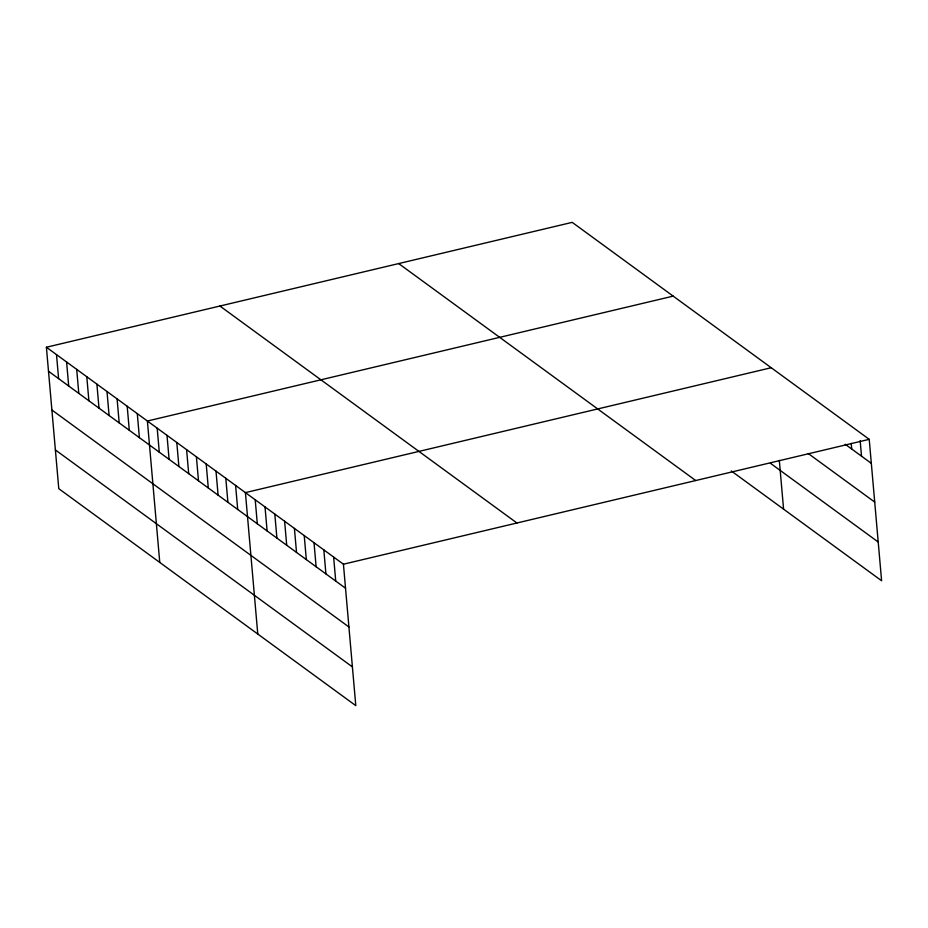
<?xml version="1.0" encoding="UTF-8"?>
<svg xmlns="http://www.w3.org/2000/svg" width="928" height="928" viewBox="0 0 928 928"><rect width="100%" height="100%" fill="white"/><g stroke="black" fill="none" stroke-linecap="round" stroke-linejoin="round"><path stroke-width="1.39" d="M46.4 347.246L343.43 564.212L355.795 705.64L58.777 488.673L46.4 347.246L572.205 222.36L869.223 439.327L881.6 580.754L731.31 470.972M673.194 296.125L147.39 421.022L159.767 562.438M771.203 367.732L245.41 492.617L257.775 634.044M343.43 564.212L869.223 439.327M845.188 444.245L871.322 463.339M808.288 453.56L874.721 502.083M770.391 463.246L878.213 542.01M398.692 263.575L695.71 480.542M219.913 306.031L516.942 522.998M48.5 371.258L345.529 588.224M51.887 410.002L348.916 626.968M55.378 449.929L352.408 666.896M860.163 440.638L861.52 456.182M851.231 443.364L851.718 449.024M779.323 460.427L783.58 509.147M333.628 557.055L335.727 581.067M323.826 549.898L325.925 573.91M314.024 542.741L316.123 566.753M304.222 535.572L306.321 559.584M294.42 528.415L296.519 552.427M284.618 521.258L286.717 545.27M274.816 514.1L276.915 538.112M265.014 506.932L267.113 530.944M255.212 499.774L257.311 523.786M235.608 485.46L237.707 509.472M225.806 478.291L227.905 502.303M216.004 471.134L218.103 495.146M206.202 463.977L208.301 487.989M196.4 456.82L198.499 480.832M186.598 449.662L188.697 473.674M176.796 442.494L178.895 466.506M166.994 435.336L169.093 459.348M157.192 428.179L159.291 452.191M137.286 413.644L139.386 437.656M127.194 406.267L129.294 430.279M117.09 398.889L119.19 422.901M106.998 391.512L109.098 415.524M96.895 384.134L98.994 408.146M86.791 376.756L88.891 400.768M76.699 369.379L78.799 393.391M66.596 362.001L68.695 386.013M56.504 354.624L58.603 378.636"/></g></svg>
